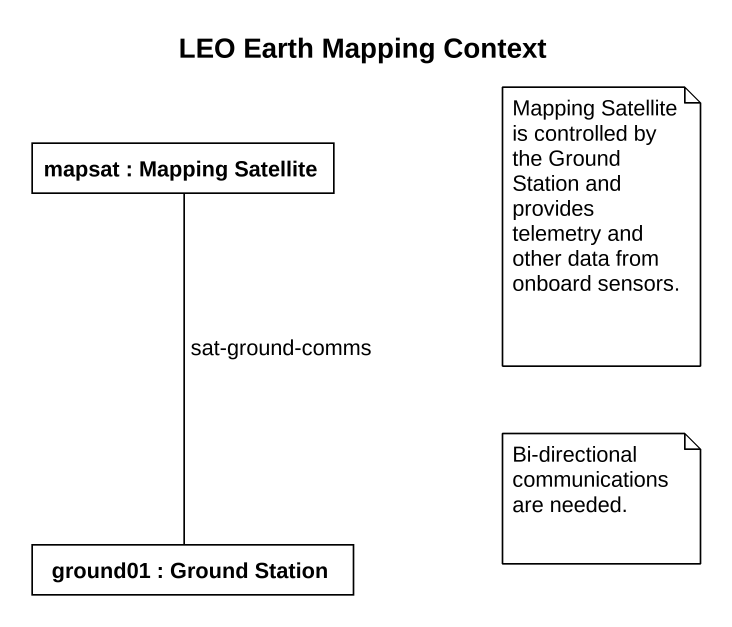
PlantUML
@startuml
title LEO Earth Mapping Context
rectangle "mapsat : Mapping Satellite" as mapsat
rectangle "ground01 : Ground Station" as ground01
mapsat -- ground01 : sat-ground-comms
note as N1
  Mapping Satellite is controlled by the Ground Station and provides telemetry and other data from onboard sensors.
end note
note as N2
  Bi-directional communications are needed.
end note
@enduml
